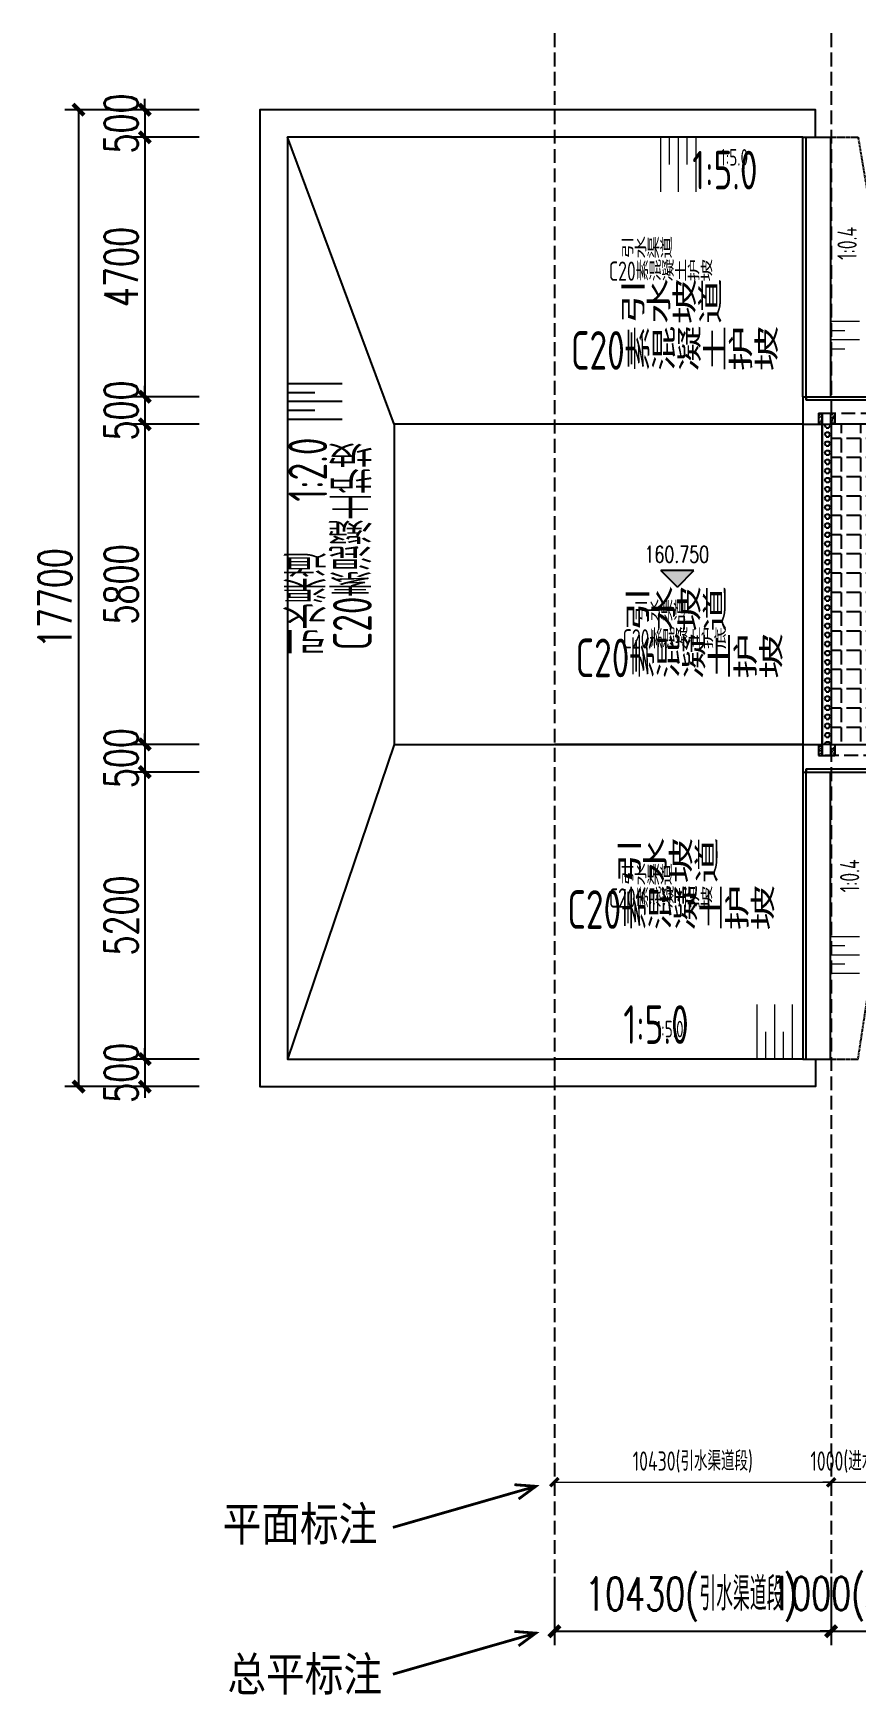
# Model space of a CAD drawing. Header units: millimetres. Extents: x 1742399 to 4898386, y 2481636 to 5226310.
# Drawn here: x 2395981 to 2410876, y 2523914 to 2554017 of the extents above; entities that cross this region are included whole.
import ezdxf
from ezdxf.enums import TextEntityAlignment as Align

# ---------------------------------------------------------------- set-up
doc = ezdxf.new("R2010")
doc.units = ezdxf.units.MM
doc.header["$LTSCALE"] = 1000
doc.linetypes.add('DASH', pattern=[0.35, 0.25, -0.1])
doc.linetypes.add('DASHED', pattern=[0.75, 0.5, -0.25])
for name, color, linetype in [('AXIS', 3, 'Continuous'), ('AXIS_TEXT', 7, 'Continuous'), ('DXPM', 4, 'Continuous'), ('PUB_HATCH', 8, 'Continuous'), ('RAIL', 6, 'Continuous'), ('TWT_DIM', 3, 'Continuous'), ('TWT_轮廓线', 2, 'Continuous'), ('YHG_填充', 8, 'Continuous'), ('电缆沟', 7, 'Continuous'), ('线框', 2, 'Continuous'), ('细线', 4, 'Continuous'), ('轮廓线', 2, 'Continuous')]:
    doc.layers.add(name, color=color, linetype=linetype)
doc.layers.add('文字', color=4, linetype='Continuous', lineweight=0)
doc.layers.add('管', color=1, linetype='Continuous', lineweight=30)
doc.layers.add('进水池轮廓线', color=2, linetype='Continuous', lineweight=50, true_color=0xffff00)
doc.styles.add('_TCH_DIM_T3', font='SIMPLEX', dxfattribs={"width": 0.705882, "bigfont": 'GBCBIG'})
doc.styles.add('HZ1', font='romans.shx', dxfattribs={"width": 0.7, "bigfont": 'hztxt.shx'})
doc.styles.add('TSSD_Rein', font='TSSDENG', dxfattribs={"width": 0.7, "bigfont": '@1HZTXT'})
doc.styles.add('TSSD_REIN_T3', font='tssdeng.shx', dxfattribs={"width": 0.7, "bigfont": 'hztxt.shx'})
doc.styles.add('tssdeng', font='tssdeng.shx', dxfattribs={"width": 0.7, "bigfont": 'hztxt.shx'})
doc.dimstyles.new('_TCH_ARCH&&100', dxfattribs={"dimtxt": 350, "dimasz": 150, "dimexe": 100, "dimexo": 200, "dimgap": 100, "dimtad": 1, "dimdec": 0, "dimzin": 0, "dimdsep": 46, "dimtxsty": 'TSSD_REIN_T3', "dimblk": 'ARCHTICK', "dimcen": 0.09, "dimclrt": 7, "dimazin": 2, "dimtfac": 1, "dimtdec": 0, "dimtix": 1, "dimtmove": 2, "dimatfit": 3, "dimfxl": 1, "dimfxlon": 1, "dimtolj": 1, "dimtzin": 0, "dimlwd": 18, "dimlwe": 18, "dimarcsym": 0})
doc.dimstyles.new('_TCH_ARCH&&200', dxfattribs={"dimtxt": 600, "dimasz": 200, "dimexe": 250, "dimexo": 300, "dimgap": 126.25, "dimtad": 1, "dimdec": 0, "dimzin": 0, "dimdsep": 46, "dimtxsty": '_TCH_DIM_T3', "dimblk": 'ARCHTICK', "dimcen": 0.09, "dimclrt": 7, "dimazin": 2, "dimtfac": 1, "dimtdec": 0, "dimtix": 1, "dimtmove": 2, "dimatfit": 3, "dimfxl": 75, "dimtolj": 1, "dimtzin": 0, "dimarcsym": 0})

# ---------------------------------------------------------------- blocks, each defined once
blk = doc.blocks.new('*U1019')
at = {"layer": 'DXPM', "color": 4, "linetype": 'DASHED', "ltscale": 0.03, "flags": 128}
blk.add_lwpolyline([(500, 5200), (1000, 5200), (1792, 500)], dxfattribs=at)
at = {"layer": 'RAIL'}
blk.add_lwpolyline([(60, 440), (60, 5200)], dxfattribs=at)
at = {"layer": '文字'}
for p, q in [((-2575, 4211), (-2575, 5200)), ((-2415, 4706), (-2415, 5200)), ((-2255, 4211), (-2255, 5200)), ((-2094, 4706), (-2094, 5200)), ((-1934, 4211), (-1934, 5200))]:
    blk.add_line(p, q, dxfattribs=at)
at = {"layer": '文字', "color": 3}
for p, q in [((1024, 1861), (500, 1861)), ((762, 1692), (500, 1692)), ((1024, 1530), (500, 1530)), ((762, 1361), (500, 1361))]:
    blk.add_line(p, q, dxfattribs=at)
at = {"layer": '轮廓线'}
blk.add_line((0, 0), (-4500, 0), dxfattribs=at)
for points in [[(226, 5200), (226, 5700), (-4500, 5700)], [(0, 5200), (-4500, 5200)], [(0, 500), (0, 5200), (500, 5200), (500, 500)]]:
    blk.add_lwpolyline(points, dxfattribs=at)
at = {"color": 3, "style": 'TSSD_Rein', "width": 0.7}
blk.add_text('1:0.4', height=350, rotation=90, dxfattribs=at).set_placement((801, 3577), align=Align.MIDDLE_RIGHT)
at = {"layer": 'AXIS', "color": 3, "style": 'TSSD_Rein', "width": 0.7}
for s, p in [('引水渠道', (-3291, 3013)), ('C20素混凝土护坡', (-3514, 2600))]:
    blk.add_text(s, height=350, dxfattribs=at).set_placement(p)
blk.add_attdef('坡度-平面', (-1499, 4687), '', height=300, dxfattribs=at)
at = {"layer": 'TWT_DIM', "color": 3, "style": 'TSSD_Rein', "width": 0.7}
for s, p in [('引水坡道', (-3313, 1843)), ('C20素混凝土护坡', (-4200, 989))]:
    blk.add_text(s, height=700, dxfattribs=at).set_placement(p)
blk.add_attdef('坡度-总平', (-2004, 4256), '', height=700, dxfattribs=at)
blk = doc.blocks.new('*U1021')
at = {"layer": 'DXPM', "color": 4, "linetype": 'DASHED', "ltscale": 0.03, "flags": 128}
blk.add_lwpolyline([(500, -5700), (1000, -5700), (1792, -500)], dxfattribs=at)
at = {"layer": 'RAIL'}
blk.add_lwpolyline([(60, -5700), (60, -440)], dxfattribs=at)
at = {"layer": '文字', "color": 3}
for p, q in [((1024, -3486), (500, -3486)), ((762, -3649), (500, -3649)), ((1024, -3818), (500, -3818)), ((762, -3980), (500, -3980)), ((1024, -4149), (500, -4149))]:
    blk.add_line(p, q, dxfattribs=at)
at = {"layer": '文字'}
for p, q in [((-835, -4711), (-835, -5700)), ((-514, -4711), (-514, -5700)), ((-193, -4711), (-193, -5700)), ((-674, -5206), (-674, -5700)), ((-354, -5206), (-354, -5700))]:
    blk.add_line(p, q, dxfattribs=at)
at = {"layer": '轮廓线'}
blk.add_line((0, 0), (-4500, 0), dxfattribs=at)
for points in [[(0, -500), (0, -5700), (500, -5700), (500, -500)], [(0, -5700), (-4500, -5700)], [(226, -5700), (226, -6200), (-4500, -6200)]]:
    blk.add_lwpolyline(points, dxfattribs=at)
at = {"color": 3, "style": 'TSSD_Rein', "width": 0.7}
blk.add_text('1:0.4', height=350, rotation=90, dxfattribs=at).set_placement((847, -2082), align=Align.MIDDLE_RIGHT)
blk.add_attdef('坡度-平面', (-2667, -5307), '', height=300, dxfattribs=at)
at = {"layer": 'AXIS', "color": 3, "style": 'TSSD_Rein', "width": 0.7}
for s, p in [('引水渠道', (-3291, -2545)), ('C20素混凝土护坡', (-3514, -2957))]:
    blk.add_text(s, height=350, dxfattribs=at).set_placement(p)
at = {"layer": 'TWT_DIM', "color": 3, "style": 'TSSD_Rein', "width": 0.7}
for s, p in [('引水坡道', (-3378, -2487)), ('C20素混凝土护坡', (-4265, -3341))]:
    blk.add_text(s, height=700, dxfattribs=at).set_placement(p)
blk.add_attdef('坡度-总平', (-3251, -5425), '', height=700, dxfattribs=at)
blk = doc.blocks.new('_ArchTick')
at = {"color": 0, "linetype": 'ByBlock', "const_width": 0.4}
blk.add_lwpolyline([(-0.5, -0.5), (0.5, 0.5)], dxfattribs=at)
blk = doc.blocks.new('*D1131')
at = {"layer": 'AXIS', "color": 0, "lineweight": 18, "transparency": 16777216}
for p, q in [((2405419, 2527765), (2405419, 2527664)), ((2405419, 2527764), (2410431, 2527764)), ((2410431, 2527765), (2410431, 2527664))]:
    blk.add_line(p, q, dxfattribs=at)
at = {"layer": 'Defpoints', "color": 0, "transparency": 16777216}
for p in [(2405419, 2529050), (2410431, 2529050), (2410431, 2527764)]:
    blk.add_point(p, dxfattribs=at)
at = {"layer": 'AXIS', "color": 0, "lineweight": 18, "transparency": 16777216, "xscale": 150, "yscale": 150, "zscale": 150, "rotation": 180}
blk.add_blockref('_ArchTick', (2405419, 2527764), dxfattribs=at)
at = {"layer": 'AXIS', "color": 0, "lineweight": 18, "transparency": 16777216, "xscale": 150, "yscale": 150, "zscale": 150}
blk.add_blockref('_ArchTick', (2410431, 2527764), dxfattribs=at)
at = {"layer": 'AXIS', "color": 7, "transparency": 16777216, "insert": (2407925, 2528131), "char_height": 350, "attachment_point": 5, "style": 'TSSD_REIN_T3'}
blk.add_mtext('\\A1;10430(引水渠道段)', dxfattribs=at)
blk = doc.blocks.new('*D1132')
at = {"layer": 'AXIS', "color": 0, "lineweight": 18, "transparency": 16777216}
for p, q in [((2410431, 2527764), (2410281, 2527764)), ((2410431, 2527765), (2410431, 2527664)), ((2410431, 2527764), (2411431, 2527764)), ((2411431, 2527765), (2411431, 2527664)), ((2411431, 2527764), (2411581, 2527764))]:
    blk.add_line(p, q, dxfattribs=at)
at = {"layer": 'Defpoints', "color": 0, "transparency": 16777216}
for p in [(2410431, 2529050), (2411431, 2529050), (2411431, 2527764)]:
    blk.add_point(p, dxfattribs=at)
at = {"layer": 'AXIS', "color": 0, "lineweight": 18, "transparency": 16777216, "xscale": 150, "yscale": 150, "zscale": 150}
blk.add_blockref('_ArchTick', (2410431, 2527764), dxfattribs=at)
at = {"layer": 'AXIS', "color": 0, "lineweight": 18, "transparency": 16777216, "xscale": 150, "yscale": 150, "zscale": 150, "rotation": 180}
blk.add_blockref('_ArchTick', (2411431, 2527764), dxfattribs=at)
at = {"layer": 'AXIS', "color": 7, "transparency": 16777216, "insert": (2410931, 2528131), "char_height": 350, "attachment_point": 5, "style": 'TSSD_REIN_T3'}
blk.add_mtext('\\A1;1000(进水池段)', dxfattribs=at)
blk = doc.blocks.new('标高_平面标注')
at = {"layer": 'AXIS'}
blk.add_hatch(color=256, dxfattribs=at).paths.add_polyline_path([(0, 0), (300, 300), (-300, 300)])
for p, q in [((0, 0), (-300, 300)), ((300, 300), (-300, 300)), ((0, 0), (300, 300))]:
    blk.add_line(p, q, dxfattribs=at)
at = {"layer": 'AXIS_TEXT', "style": 'HZ1', "width": 0.7, "flags": 4}
blk.add_attdef('标高', text='', height=300, dxfattribs=at).set_placement((-11, 442), align=Align.CENTER)
blk = doc.blocks.new('*D1137')
at = {"layer": 'Defpoints', "color": 0, "transparency": 16777216}
for p in [(2410431, 2526350), (2411431, 2526350), (2411431, 2525064)]:
    blk.add_point(p, dxfattribs=at)
at = {"layer": 'TWT_DIM', "color": 0, "lineweight": -2, "transparency": 16777216}
for p, q in [((2410431, 2526050), (2410431, 2524814)), ((2411431, 2526050), (2411431, 2524814)), ((2410431, 2525064), (2410231, 2525064)), ((2410431, 2525064), (2411431, 2525064)), ((2411431, 2525064), (2411631, 2525064))]:
    blk.add_line(p, q, dxfattribs=at)
at = {"layer": 'TWT_DIM', "color": 0, "lineweight": -2, "transparency": 16777216, "xscale": 200, "yscale": 200, "zscale": 200}
blk.add_blockref('_ArchTick', (2410431, 2525064), dxfattribs=at)
at = {"layer": 'TWT_DIM', "color": 0, "lineweight": -2, "transparency": 16777216, "xscale": 200, "yscale": 200, "zscale": 200, "rotation": 180}
blk.add_blockref('_ArchTick', (2411431, 2525064), dxfattribs=at)
at = {"layer": 'TWT_DIM', "color": 7, "transparency": 16777216, "insert": (2410931, 2525648), "char_height": 600, "attachment_point": 5, "style": '_TCH_DIM_T3'}
blk.add_mtext('\\A1;{\\W0.70588;1000(进水池段)}', dxfattribs=at)
blk = doc.blocks.new('*D1002')
at = {"layer": 'Defpoints', "color": 0, "transparency": 16777216}
for p in [(-6131, 11500), (-7417, 11000), (-6131, 11000)]:
    blk.add_point(p, dxfattribs=at)
at = {"layer": 'TWT_DIM', "color": 0, "lineweight": -2, "transparency": 16777216}
for p, q in [((-6431, 11500), (-7667, 11500)), ((-7417, 11500), (-7417, 11700)), ((-7417, 11500), (-7417, 11000)), ((-6431, 11000), (-7667, 11000)), ((-7417, 11000), (-7417, 10800))]:
    blk.add_line(p, q, dxfattribs=at)
at = {"layer": 'TWT_DIM', "color": 0, "lineweight": -2, "transparency": 16777216, "xscale": 200, "yscale": 200, "zscale": 200}
for p, rotation in [((-7417, 11500), 270), ((-7417, 11000), 90)]:
    blk.add_blockref('_ArchTick', p, dxfattribs=dict(at, rotation=rotation))
at = {"layer": 'TWT_DIM', "color": 7, "transparency": 16777216, "insert": (-7844, 11250), "char_height": 600, "attachment_point": 5, "rotation": 90, "style": '_TCH_DIM_T3'}
blk.add_mtext('\\A1;500', dxfattribs=at)
blk = doc.blocks.new('*D1003')
at = {"layer": 'Defpoints', "color": 0, "transparency": 16777216}
for p in [(-6131, 11000), (-7417, 6300), (-6131, 6300)]:
    blk.add_point(p, dxfattribs=at)
at = {"layer": 'TWT_DIM', "color": 0, "lineweight": -2, "transparency": 16777216}
for p, q in [((-6431, 11000), (-7667, 11000)), ((-7417, 11000), (-7417, 6300)), ((-6431, 6300), (-7667, 6300))]:
    blk.add_line(p, q, dxfattribs=at)
at = {"layer": 'TWT_DIM', "color": 0, "lineweight": -2, "transparency": 16777216, "xscale": 200, "yscale": 200, "zscale": 200}
for p, rotation in [((-7417, 11000), 90), ((-7417, 6300), 270)]:
    blk.add_blockref('_ArchTick', p, dxfattribs=dict(at, rotation=rotation))
at = {"layer": 'TWT_DIM', "color": 7, "transparency": 16777216, "insert": (-7844, 8650), "char_height": 600, "attachment_point": 5, "rotation": 90, "style": '_TCH_DIM_T3'}
blk.add_mtext('\\A1;4700', dxfattribs=at)
blk = doc.blocks.new('*D1004')
at = {"layer": 'Defpoints', "color": 0, "transparency": 16777216}
for p in [(-6131, 5800), (-7417, 0), (-6131, 0)]:
    blk.add_point(p, dxfattribs=at)
at = {"layer": 'TWT_DIM', "color": 0, "lineweight": -2, "transparency": 16777216}
for p, q in [((-6431, 5800), (-7667, 5800)), ((-7417, 5800), (-7417, 0)), ((-6431, 0), (-7667, 0))]:
    blk.add_line(p, q, dxfattribs=at)
at = {"layer": 'TWT_DIM', "color": 0, "lineweight": -2, "transparency": 16777216, "xscale": 200, "yscale": 200, "zscale": 200}
for p, rotation in [((-7417, 5800), 90), ((-7417, 0), 270)]:
    blk.add_blockref('_ArchTick', p, dxfattribs=dict(at, rotation=rotation))
at = {"layer": 'TWT_DIM', "color": 7, "transparency": 16777216, "insert": (-7844, 2900), "char_height": 600, "attachment_point": 5, "rotation": 90, "style": '_TCH_DIM_T3'}
blk.add_mtext('\\A1;5800', dxfattribs=at)
blk = doc.blocks.new('*D1005')
at = {"layer": 'Defpoints', "color": 0, "transparency": 16777216}
for p in [(-6131, 0), (-7417, -500), (-6131, -500)]:
    blk.add_point(p, dxfattribs=at)
at = {"layer": 'TWT_DIM', "color": 0, "lineweight": -2, "transparency": 16777216}
for p, q in [((-6431, 0), (-7667, 0)), ((-7417, 0), (-7417, 200)), ((-7417, 0), (-7417, -500)), ((-6431, -500), (-7667, -500)), ((-7417, -500), (-7417, -700))]:
    blk.add_line(p, q, dxfattribs=at)
at = {"layer": 'TWT_DIM', "color": 0, "lineweight": -2, "transparency": 16777216, "xscale": 200, "yscale": 200, "zscale": 200}
for p, rotation in [((-7417, 0), 270), ((-7417, -500), 90)]:
    blk.add_blockref('_ArchTick', p, dxfattribs=dict(at, rotation=rotation))
at = {"layer": 'TWT_DIM', "color": 7, "transparency": 16777216, "insert": (-7844, -250), "char_height": 600, "attachment_point": 5, "rotation": 90, "style": '_TCH_DIM_T3'}
blk.add_mtext('\\A1;500', dxfattribs=at)
blk = doc.blocks.new('*D1006')
at = {"layer": 'Defpoints', "color": 0, "transparency": 16777216}
for p in [(-6131, -500), (-7417, -5700), (-6131, -5700)]:
    blk.add_point(p, dxfattribs=at)
at = {"layer": 'TWT_DIM', "color": 0, "lineweight": -2, "transparency": 16777216}
for p, q in [((-6431, -500), (-7667, -500)), ((-7417, -500), (-7417, -5700)), ((-6431, -5700), (-7667, -5700))]:
    blk.add_line(p, q, dxfattribs=at)
at = {"layer": 'TWT_DIM', "color": 0, "lineweight": -2, "transparency": 16777216, "xscale": 200, "yscale": 200, "zscale": 200}
for p, rotation in [((-7417, -500), 90), ((-7417, -5700), 270)]:
    blk.add_blockref('_ArchTick', p, dxfattribs=dict(at, rotation=rotation))
at = {"layer": 'TWT_DIM', "color": 7, "transparency": 16777216, "insert": (-7844, -3100), "char_height": 600, "attachment_point": 5, "rotation": 90, "style": '_TCH_DIM_T3'}
blk.add_mtext('\\A1;5200', dxfattribs=at)
blk = doc.blocks.new('*D1007')
at = {"layer": 'Defpoints', "color": 0, "transparency": 16777216}
for p in [(-6131, -5700), (-7417, -6200), (-6131, -6200)]:
    blk.add_point(p, dxfattribs=at)
at = {"layer": 'TWT_DIM', "color": 0, "lineweight": -2, "transparency": 16777216}
for p, q in [((-6431, -5700), (-7667, -5700)), ((-7417, -5700), (-7417, -5500)), ((-7417, -5700), (-7417, -6200)), ((-6431, -6200), (-7667, -6200)), ((-7417, -6200), (-7417, -6400))]:
    blk.add_line(p, q, dxfattribs=at)
at = {"layer": 'TWT_DIM', "color": 0, "lineweight": -2, "transparency": 16777216, "xscale": 200, "yscale": 200, "zscale": 200}
for p, rotation in [((-7417, -5700), 270), ((-7417, -6200), 90)]:
    blk.add_blockref('_ArchTick', p, dxfattribs=dict(at, rotation=rotation))
at = {"layer": 'TWT_DIM', "color": 7, "transparency": 16777216, "insert": (-7844, -5950), "char_height": 600, "attachment_point": 5, "rotation": 90, "style": '_TCH_DIM_T3'}
blk.add_mtext('\\A1;500', dxfattribs=at)
blk = doc.blocks.new('*D1008')
at = {"layer": 'Defpoints', "color": 0, "transparency": 16777216}
for p in [(-6131, 6300), (-7417, 5800), (-6131, 5800)]:
    blk.add_point(p, dxfattribs=at)
at = {"layer": 'TWT_DIM', "color": 0, "lineweight": -2, "transparency": 16777216}
for p, q in [((-7417, 6300), (-7417, 6500)), ((-6431, 6300), (-7667, 6300)), ((-7417, 6300), (-7417, 5800)), ((-6431, 5800), (-7667, 5800)), ((-7417, 5800), (-7417, 5600))]:
    blk.add_line(p, q, dxfattribs=at)
at = {"layer": 'TWT_DIM', "color": 0, "lineweight": -2, "transparency": 16777216, "xscale": 200, "yscale": 200, "zscale": 200}
for p, rotation in [((-7417, 6300), 270), ((-7417, 5800), 90)]:
    blk.add_blockref('_ArchTick', p, dxfattribs=dict(at, rotation=rotation))
at = {"layer": 'TWT_DIM', "color": 7, "transparency": 16777216, "insert": (-7844, 6050), "char_height": 600, "attachment_point": 5, "rotation": 90, "style": '_TCH_DIM_T3'}
blk.add_mtext('\\A1;500', dxfattribs=at)
blk = doc.blocks.new('*D1009')
at = {"layer": 'Defpoints', "color": 0, "transparency": 16777216}
for p in [(-7331, 11500), (-8617, -6200), (-7331, -6200)]:
    blk.add_point(p, dxfattribs=at)
at = {"layer": 'TWT_DIM', "color": 0, "lineweight": -2, "transparency": 16777216}
for p, q in [((-7631, 11500), (-8867, 11500)), ((-8617, 11500), (-8617, -6200)), ((-7631, -6200), (-8867, -6200))]:
    blk.add_line(p, q, dxfattribs=at)
at = {"layer": 'TWT_DIM', "color": 0, "lineweight": -2, "transparency": 16777216, "xscale": 200, "yscale": 200, "zscale": 200}
for p, rotation in [((-8617, 11500), 90), ((-8617, -6200), 270)]:
    blk.add_blockref('_ArchTick', p, dxfattribs=dict(at, rotation=rotation))
at = {"layer": 'TWT_DIM', "color": 7, "transparency": 16777216, "insert": (-9044, 2650), "char_height": 600, "attachment_point": 5, "rotation": 90, "style": '_TCH_DIM_T3'}
blk.add_mtext('\\A1;17700', dxfattribs=at)
blk = doc.blocks.new('*U1119')
at = {"layer": 'PUB_HATCH'}
h = blk.add_hatch(dxfattribs=at)
h.set_pattern_fill('HEX', color=256, scale=15)
h.set_pattern_definition([(0, (-1247.595, 5800), (0, 82.4889), [47.625, -95.25]), (120, (-1247.595, 5800), (-71.4375, -41.2445), [47.625, -95.25]), (60, (-1199.97, 5800), (-71.4375, 41.2445), [47.625, -95.25])])
h.paths.add_polyline_path([(-1000, 5800), (-1163, 5800), (-1163, 0), (-1000, 0)])
h = blk.add_hatch(dxfattribs=at)
h.set_pattern_fill('ANGLE', color=8, scale=50, angle=-180)
h.set_pattern_definition([(180, (787.28, -1800), (-1e-13, -349.25), [254, -95.25]), (270, (787.28, -1800), (349.25, -1e-13), [254, -95.25])])
h.paths.add_polyline_path([(-1000, 0), (0, 0), (0, 5800), (-1000, 5800)])
at = {"layer": '细线', "linetype": 'Continuous', "lineweight": 0, "ltscale": 0.5}
h = blk.add_hatch(dxfattribs=at)
h.set_pattern_fill('AR-CONC', color=8, angle=-180)
h.set_pattern_definition([(230, (3944.64, -60070.33), (-182.18467, 15.9391), [19.05, -209.55]), (175, (3944.64, -60070.33), (35.2434, -191.05685), [15.24, -167.6406]), (280.45144, (3929.45, -60069), (-146.94125, -175.11775), [16.19, -178.09024]), (226.1842, (3944.64, -60121.13), (-271.07904, 42.0423), [28.575, -314.325]), (276.63556, (3922.05, -60117.63), (-237.4041, -247.4261), [24.285, -267.1356]), (171.18415, (3944.64, -60121.13), (-237.4041, -247.4261), [22.86, -251.4597]), (201, (3919.24, -60108.43), (-151.6144, 102.2652), [19.05, -209.55]), (146, (3919.24, -60108.43), (-61.80203, -184.18797), [15.24, -167.64]), (251.45144, (3906.6, -60099.9), (-213.4164, -81.92277), [16.19, -178.08994]), (217.5, (3944.64, -60070.33), (-3.088603, -84.55504), [0, -165.608, 0, -170.18, 0, -168.275]), (187.5, (3944.64, -60070.33), (-66.81966, -100.18057), [0, -97.028, 0, -161.798, 0, -64.135]), (147.5, (4001.28, -60070.33), (-135.590595, 5.728744), [0, -63.5, 0, -198.12, 0, -262.89]), (137.5, (4026.68, -60070.33), (-148.12918, -25.4265), [0, -82.55, 0, -131.572, 0, -186.69])])
h.paths.add_polyline_path([(-932, 6000), (-1013, 6000), (-1013, 5800), (-932, 5800)])
h.paths.add_polyline_path([(-1163, 6000), (-1232, 6000), (-1232, 5800), (-1163, 5800)])
h = blk.add_hatch(dxfattribs=at)
h.set_pattern_fill('ANSI32', color=8, scale=10, angle=-180)
h.set_pattern_definition([(225, (3944.64, -60070.33), (67.35192, -67.35192), []), (225, (3899.74, -60070.33), (67.35192, -67.35192), [])])
h.paths.add_polyline_path([(-1163, 6000), (-1232, 6000), (-1232, 5800), (-1163, 5800)])
h.paths.add_polyline_path([(-932, 6000), (-1013, 6000), (-1013, 5800), (-932, 5800)])
h = blk.add_hatch(dxfattribs=at)
h.set_pattern_fill('AR-CONC', color=8, angle=-180)
h.set_pattern_definition([(230, (3944.64, -45470.33), (-182.18467, 15.9391), [19.05, -209.55]), (175, (3944.64, -45470.33), (35.2434, -191.05685), [15.24, -167.6406]), (280.45144, (3929.45, -45469), (-146.94125, -175.11775), [16.19, -178.09024]), (226.1842, (3944.64, -45521.13), (-271.079, 42.0423), [28.575, -314.325]), (276.63556, (3922.05, -45517.63), (-237.4041, -247.4261), [24.285, -267.1356]), (171.18415, (3944.64, -45521.13), (-237.4041, -247.4261), [22.86, -251.4597]), (201, (3919.24, -45508.43), (-151.6144, 102.2652), [19.05, -209.55]), (146, (3919.24, -45508.43), (-61.802, -184.188), [15.24, -167.64]), (251.45144, (3906.6, -45499.9), (-213.4164, -81.9228), [16.19, -178.08994]), (217.5, (3944.64, -45470.33), (-3.0886, -84.55504), [0, -165.608, 0, -170.18, 0, -168.275]), (187.5, (3944.64, -45470.33), (-66.81966, -100.18057), [0, -97.028, 0, -161.798, 0, -64.135]), (147.5, (4001.28, -45470.33), (-135.5906, 5.72874), [0, -63.5, 0, -198.12, 0, -262.89]), (137.5, (4026.68, -45470.33), (-148.12918, -25.4265), [0, -82.55, 0, -131.572, 0, -186.69])])
h.paths.add_polyline_path([(-932, 0), (-1013, 0), (-1013, -200), (-932, -200)])
h.paths.add_polyline_path([(-1163, 0), (-1232, 0), (-1232, -200), (-1163, -200)])
h = blk.add_hatch(dxfattribs=at)
h.set_pattern_fill('ANSI32', color=8, scale=10, angle=-180)
h.set_pattern_definition([(225, (3944.64, -45470.33), (67.35192, -67.35192), []), (225, (3899.74, -45470.33), (67.35192, -67.35192), [])])
h.paths.add_polyline_path([(-1163, 0), (-1232, 0), (-1232, -200), (-1163, -200)])
h.paths.add_polyline_path([(-932, 0), (-1013, 0), (-1013, -200), (-932, -200)])
at = {"layer": 'RAIL'}
for points in [[(-1453, 6300), (-1453, 6240)], [(-1453, -440), (427, -440), (427, 6240), (-1453, 6240)], [(-1453, -440), (-1453, -500)]]:
    blk.add_lwpolyline(points, dxfattribs=at)
at = {"layer": '线框', "lineweight": -3}
blk.add_line((-1163, 6000), (-1163, -200), dxfattribs=at)
at = {"layer": '轮廓线'}
for p, q in [((-1513, 6300), (487, 6300)), ((487, 6300), (487, -500)), ((-1513, 5800), (-6000, 5800)), ((-1513, 5800), (-1163, 5800)), ((-1232, 6000), (-932, 6000)), ((-1013, 6000), (-1013, 5800)), ((-6000, 0), (-1513, 0)), ((-1513, 0), (-1163, 0)), ((-1013, 0), (-1013, -200)), ((-1232, -200), (-932, -200)), ((-1513, -500), (487, -500))]:
    blk.add_line(p, q, dxfattribs=at)
for points in [[(-1513, 6300), (-1513, -500)], [(-1232, 6000), (-1232, 5800)], [(-932, 6000), (-932, 5800)], [(-1232, 0), (-1232, -200)], [(-932, 0), (-932, -200)]]:
    blk.add_lwpolyline(points, dxfattribs=at)
at = {"layer": '轮廓线', "flags": 128}
for points in [[(-1513, 6300), (487, 6300)], [(-1513, -500), (487, -500)]]:
    blk.add_lwpolyline(points, dxfattribs=at)
at = {"layer": '轮廓线', "linetype": 'DASH'}
blk.add_lwpolyline([(-1163, 6000), (187, 6000), (187, -200), (-1163, -200)], close=True, dxfattribs=at)
at = {"layer": '轮廓线'}
for points in [[(-1000, 0), (-1163, 0), (-1163, 5800), (-1000, 5800)], [(-1000, 5800), (-1000, 0), (0, 0), (0, 5800)]]:
    blk.add_lwpolyline(points, close=True, dxfattribs=at)
at = {"layer": 'AXIS', "color": 3, "style": 'TSSD_Rein', "width": 0.7}
for s, p in [('引水渠道', (-4559, 2240)), ('C20素混凝土护底', (-4778, 1738))]:
    blk.add_text(s, height=350, dxfattribs=at).set_placement(p)
at = {"layer": 'TWT_DIM', "color": 3, "style": 'TSSD_Rein', "width": 0.7}
for s, p in [('引水坡道', (-4742, 2072)), ('C20素混凝土护坡', (-5629, 1218))]:
    blk.add_text(s, height=700, dxfattribs=at).set_placement(p)
blk = doc.blocks.new('*U1116')
at = {"layer": 'TWT_DIM'}
for p, q in [((-5013, 986), (-5013, -250)), ((0, 986), (0, -250)), ((-5013, 0), (0, 0))]:
    blk.add_line(p, q, dxfattribs=at)
at = {"layer": 'TWT_DIM', "xscale": 200, "yscale": 200, "zscale": 200, "rotation": 180}
blk.add_blockref('_ArchTick', (-5013, 0), dxfattribs=at)
at = {"layer": 'TWT_DIM', "xscale": 200, "yscale": 200, "zscale": 200}
blk.add_blockref('_ArchTick', (0, 0), dxfattribs=at)
at = {"style": '_TCH_DIM_T3', "width": 0.705882}
blk.add_attdef('标注数值', text='', height=600, dxfattribs=at).set_placement((-2534, 376), align=Align.CENTER)
blk = doc.blocks.new('总平_引水渠道前段')
at = {"layer": 'TWT_DIM', "color": 4}
for p, q in [((-3842.6, 6531.5), (-4831.4, 6531.5)), ((-4337, 6371.2), (-4831.4, 6371.2)), ((-3842.6, 6210.9), (-4831.4, 6210.9)), ((-4337, 6050.6), (-4831.4, 6050.6)), ((-3842.6, 5890.3), (-4831.4, 5890.3))]:
    blk.add_line(p, q, dxfattribs=at)
at = {"layer": 'TWT_轮廓线'}
for points in [[(0, 11500), (-5331.4, 11500), (-5331.4, -6200), (0, -6200)], [(0, 11000), (-4831.4, 11000), (-4831.4, -5700), (0, -5700)], [(-2901.4, 5800), (-4831.4, 11000)], [(0, 5800), (-2901.4, 5800), (-2901.4, 0), (0, 0)], [(-2901.4, 0), (-4831.4, -5700)]]:
    blk.add_lwpolyline(points, dxfattribs=at)
at = {"layer": 'TWT_DIM', "color": 3, "style": 'TSSD_Rein', "width": 0.7}
blk.add_text('1:2.0', height=700, rotation=90, dxfattribs=at).set_placement((-4464.9, 5560.5), align=Align.MIDDLE_RIGHT)
for s, p in [('C20素混凝土护坡', (-3308.5, 1705.1)), ('引水渠道', (-4133.6, 1626))]:
    blk.add_text(s, height=700, rotation=90, dxfattribs=at).set_placement(p)
at = {"layer": 'TWT_DIM'}
for p1, p2, picture, middle in [((-6131.4, 11500), (-6131.4, 11000), '*D1002', (-7843.6, 11250)), ((-7331.4, 11500), (-7331.4, -6200), '*D1009', (-9043.6, 2650)), ((-6131.4, 11000), (-6131.4, 6300), '*D1003', (-7843.6, 8650)), ((-6131.4, 6300), (-6131.4, 5800), '*D1008', (-7843.6, 6050)), ((-6131.4, 5800), (-6131.4, 0), '*D1004', (-7843.6, 2900)), ((-6131.4, 0), (-6131.4, -500), '*D1005', (-7843.6, -250)), ((-6131.4, -500), (-6131.4, -5700), '*D1006', (-7843.6, -3100)), ((-6131.4, -5700), (-6131.4, -6200), '*D1007', (-7843.6, -5950))]:
    dim = blk.add_aligned_dim(p1=p1, p2=p2, distance=-1286, dimstyle='_TCH_ARCH&&200', dxfattribs=at)
    dim.commit()
    dim.dimension.update_dxf_attribs({"geometry": picture, "text_midpoint": middle})

msp = doc.modelspace()

# ---------------------------------------------------------------- linework, layer by layer
at = {"layer": 'YHG_填充', "linetype": 'DASH'}
for points in [[(2405418.7, 2554017.1), (2405418.7, 2525367.6)], [(2410431.4, 2554017.1), (2410431.4, 2525367.6)]]:
    msp.add_lwpolyline(points, dxfattribs=at)
at = {"layer": '管', "const_width": 50}
for points in [[(2402493.9, 2526945.5), (2405082.8, 2527690.7)], [(2404695.4, 2527720), (2405082.8, 2527690.7), (2404770.3, 2527459.8)], [(2404695.4, 2525060.2), (2405082.8, 2525030.8), (2404770.3, 2524800)], [(2402493.9, 2524285.7), (2405082.8, 2525030.8)]]:
    msp.add_lwpolyline(points, dxfattribs=at)
at = {"layer": '进水池轮廓线'}
msp.add_lwpolyline([(2410431.4, 2541131.4, 10, 10, 0), (2410431.4, 2546931.4, 10, 10, 0), (2411431.4, 2546931.4, 10, 10, 0), (2411431.4, 2541131.4, 10, 10, 0)], format="xyseb", close=True, dxfattribs=at)

# ---------------------------------------------------------------- block references
msp.add_blockref('总平_引水渠道前段', (2405418.7, 2541131.4))
ref = msp.add_blockref('标高_平面标注', (2407646.7, 2543983.7))
ref.add_attrib('标高', '160.750', dxfattribs={"layer": 'AXIS_TEXT', "height": 300, "style": 'HZ1', "width": 0.7}).set_placement((2407635.7, 2544426), align=Align.CENTER)
at = {"layer": 'Defpoints'}
msp.add_blockref('*U1116', (2410431.4, 2525064.4), dxfattribs=at).add_auto_attribs({'标注数值': '10430(引水渠道段)'})
at = {"layer": 'PUB_HATCH'}
msp.add_blockref('*U1119', (2411431.4, 2541131.4), dxfattribs=at)
at = {"layer": 'RAIL'}
for name, p in [('*U1019', (2409918.7, 2546931.4)), ('*U1021', (2409918.7, 2541131.4))]:
    msp.add_blockref(name, p, dxfattribs=at).add_auto_attribs({'坡度-平面': '1:5.0', '坡度-总平': '1:5.0'})

# ---------------------------------------------------------------- texts
at = {"layer": '电缆沟', "ltscale": 1.5, "style": 'tssdeng'}
for s, p in [('平面标注', (2399412.2, 2526635.2)), ('总平标注', (2399497.6, 2523912.9))]:
    msp.add_text(s, height=700, dxfattribs=at).set_placement(p)

# ---------------------------------------------------------------- dimensions: what is measured, and where the dimension line sits
at = {"layer": 'AXIS'}
for p1, p2, text, picture, middle in [((2405418.7, 2529050.4), (2410431.4, 2529050.4), '10430(引水渠道段)', '*D1131', (2407925.1, 2528131)), ((2410431.4, 2529050.4), (2411431.4, 2529050.4), '1000(进水池段)', '*D1132', (2410931.4, 2528131))]:
    dim = msp.add_aligned_dim(p1=p1, p2=p2, distance=-1286, text=text, dimstyle='_TCH_ARCH&&100', dxfattribs=at)
    dim.commit()
    dim.dimension.update_dxf_attribs({"geometry": picture, "text_midpoint": middle})
at = {"layer": 'TWT_DIM'}
dim = msp.add_aligned_dim(p1=(2410431.4, 2526350.4), p2=(2411431.4, 2526350.4), distance=-1286, text='{\\W0.70588;1000(进水池段)}', dimstyle='_TCH_ARCH&&200', dxfattribs=at)
dim.commit()
dim.dimension.update_dxf_attribs({"geometry": '*D1137', "text_midpoint": (2410931.4, 2525647.7)})

doc.saveas('drawing.dxf')
